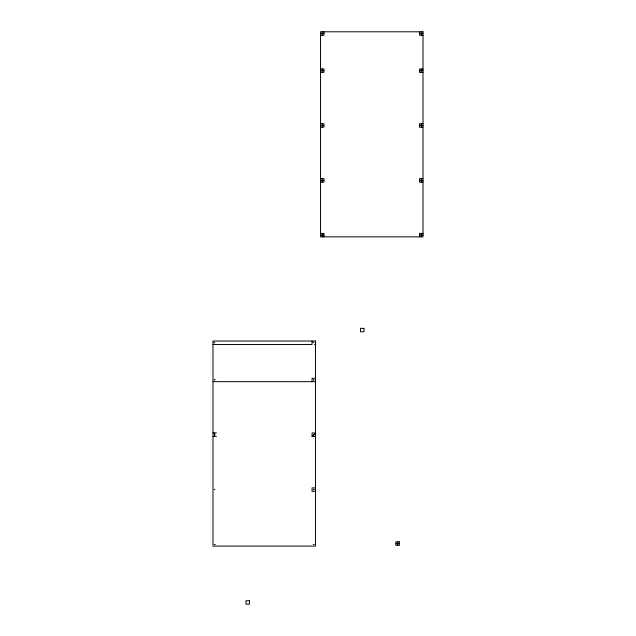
<?xml version="1.0" encoding="UTF-8"?>
<svg xmlns="http://www.w3.org/2000/svg" width="636" height="636" viewBox="0 0 636 636"><rect width="100%" height="100%" fill="white"/><g stroke="black" fill="none" stroke-linecap="round" stroke-linejoin="round"><path stroke-width="0.95" d="M312.061 436.423L315.52 432.965L312.061 432.965L312.061 436.423L315.52 436.423M320.48 33.533L323.939 33.533M419.553 33.533L423.012 33.533M320.48 35.258L323.939 35.258L323.939 31.8M423.012 35.258L419.553 35.258L419.553 31.8M320.48 68.966L323.939 68.966L323.939 72.424L320.48 72.424M423.012 69.014L419.553 69.014L419.553 72.48L423.012 72.48M320.48 70.699L323.939 70.699M419.553 70.747L423.012 70.747M320.48 123.694L323.939 123.694L323.939 127.152L320.48 127.152M423.012 123.742L419.553 123.742L419.553 127.208L423.012 127.208M320.48 125.427L323.939 125.427M419.553 125.475L423.012 125.475M320.48 178.676L323.939 178.676L323.939 182.135L320.48 182.135M423.012 178.676L419.553 178.676L419.553 182.135L423.012 182.135M320.48 180.409L323.939 180.409M419.553 180.409L423.012 180.409M320.48 233.404L323.939 233.404L323.939 236.862M423.012 233.404L419.553 233.404L419.553 236.862M320.48 235.137L323.939 235.137M419.553 235.137L423.012 235.137M212.988 344.481L312.061 344.481L312.061 341.023M314.494 344.481L315.52 344.481M315.52 378.237L312.061 378.237L312.061 381.703M212.988 381.648L315.52 381.703M212.988 432.917L216.447 432.917M212.988 436.375L216.447 436.375M315.52 487.899L312.061 487.899L312.061 491.358L315.52 491.358M395.942 543.605L399.408 543.605M421.286 31.8L421.286 35.258M421.286 69.014L421.286 72.48M421.286 123.742L421.286 127.208M421.286 178.676L421.286 182.135M421.286 233.404L421.286 236.862M397.675 541.872L397.675 545.33M322.214 31.8L322.214 35.258M322.214 68.966L322.214 72.424M322.214 123.694L322.214 127.152M322.214 178.676L322.214 182.135M322.214 233.404L322.214 236.862M214.411 432.917L214.411 436.375M214.141 342.573L214.61 342.764L214.165 342.51M214.427 379.724L214.928 379.851L214.427 379.724M214.419 434.356L214.92 434.491L214.419 434.356M214.252 489.418L214.745 489.553L214.252 489.418M214.459 544.44L214.952 544.567L214.459 544.44M313.302 342.359L313.794 342.494L313.302 342.359M313.461 379.803L313.961 379.93L313.461 379.803M313.381 434.841L313.874 434.976L313.381 434.841M313.635 489.633L314.128 489.768L313.635 489.633M313.476 544.352L313.969 544.48L313.476 544.352M423.012 31.8L320.48 31.8L320.48 236.862L423.012 236.862L423.012 31.8M363.991 328.335L360.525 328.335L360.525 331.793L363.991 331.793L363.991 328.335M315.52 341.023L212.988 341.023L212.988 546.086L315.52 546.086L315.52 341.023M399.408 541.872L395.942 541.872L395.942 545.33L399.408 545.33L399.408 541.872M249.431 600.742L245.973 600.742L245.973 604.2L249.431 604.2L249.431 600.742"/></g></svg>
